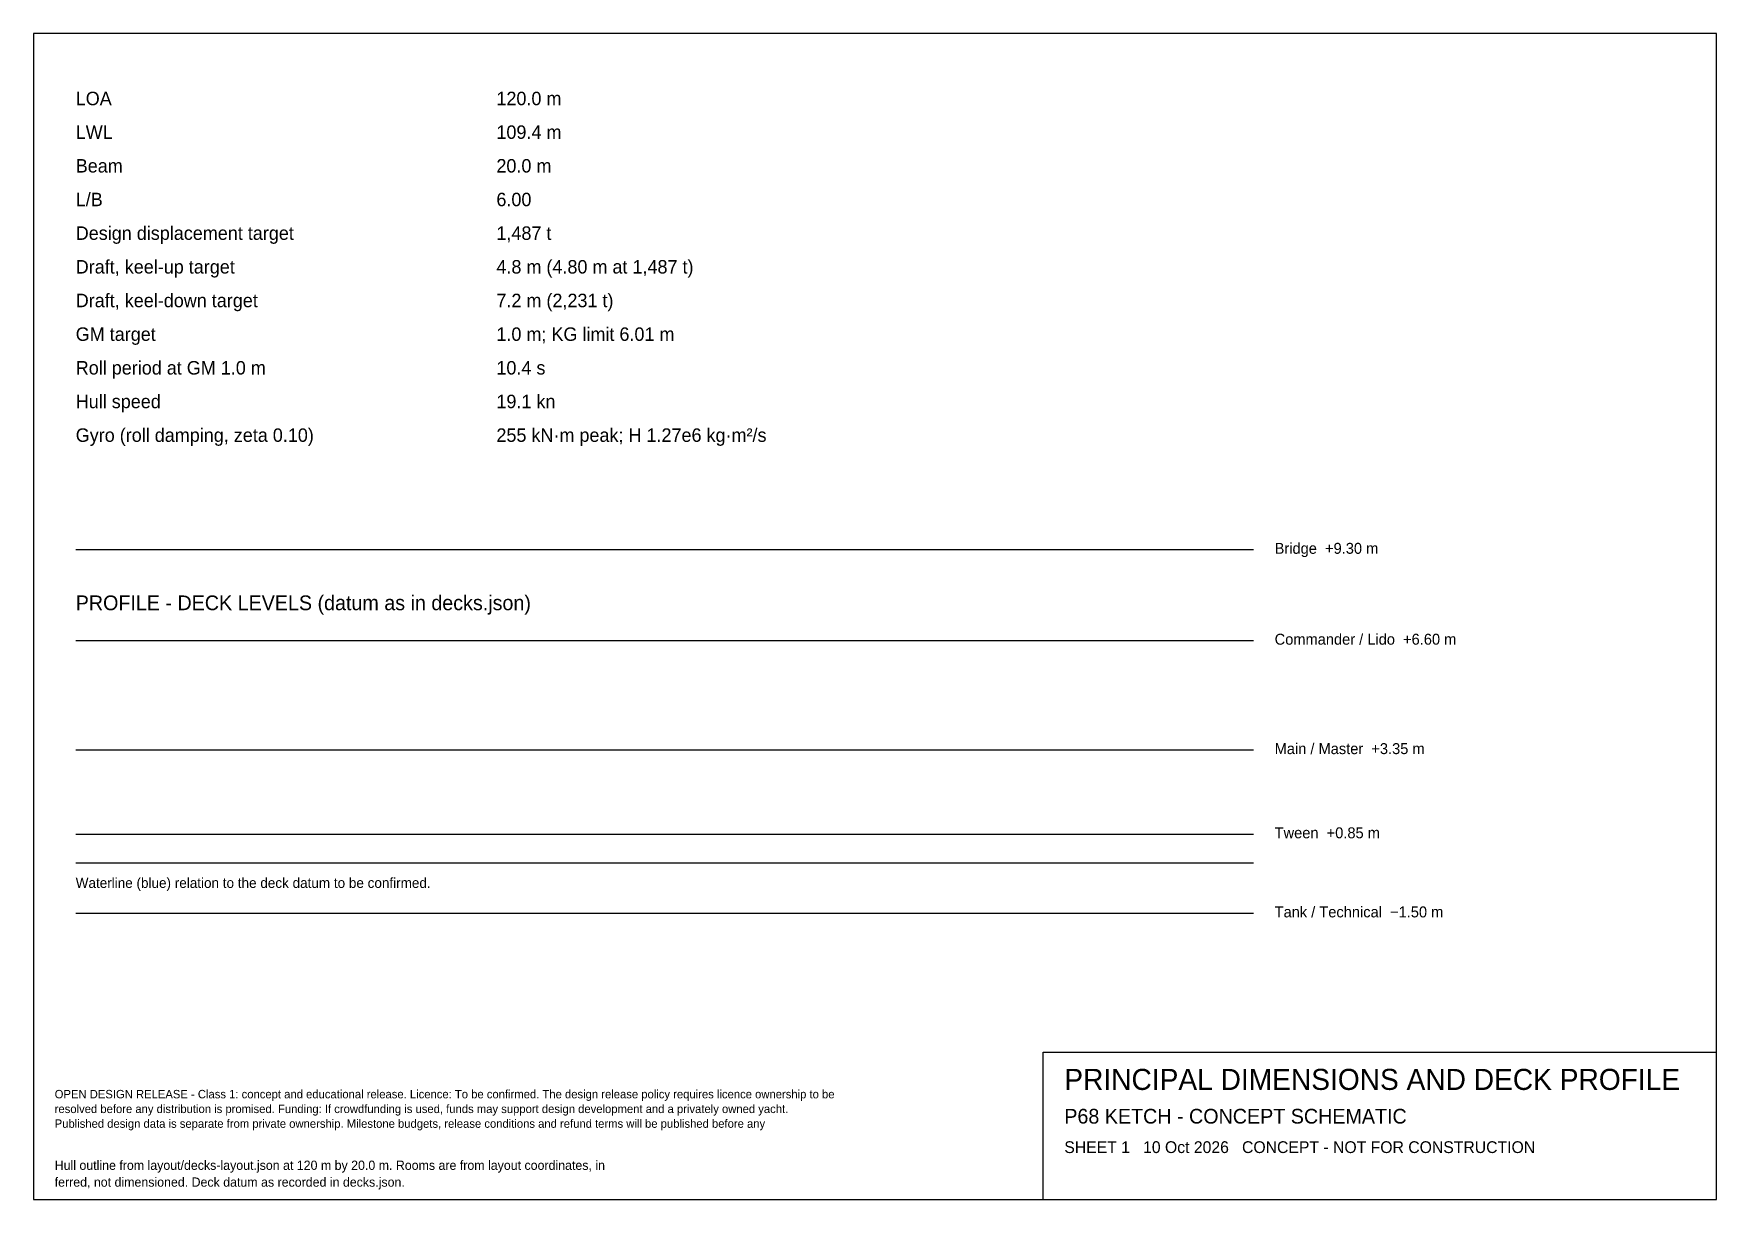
# Paper-space layout 'Layout1' of a CAD drawing. Header units: millimetres. Extents: x 10 to 410, y 10 to 287.
import ezdxf

# ---------------------------------------------------------------- set-up
doc = ezdxf.new("R2010")
doc.units = ezdxf.units.MM
for name, color, linetype in [('DECK', 4, 'Continuous'), ('FRAME', 7, 'Continuous'), ('TEXT', 7, 'Continuous'), ('WATERLINE', 5, 'Continuous')]:
    doc.layers.add(name, color=color, linetype=linetype)

psp = doc.layouts.get("Layout1")

# ---------------------------------------------------------------- linework, layer by layer
at = {"layer": 'DECK'}
for p, q in [((20, 164.4), (300, 164.4)), ((20, 142.8), (300, 142.8)), ((20, 116.8), (300, 116.8)), ((20, 96.8), (300, 96.8)), ((20, 78), (300, 78))]:
    psp.add_line(p, q, dxfattribs=at)
at = {"layer": 'FRAME'}
for points in [[(10, 10), (410, 10), (410, 287), (10, 287), (10, 10)], [(250, 10), (250, 45), (410, 45)]]:
    psp.add_lwpolyline(points, dxfattribs=at)
at = {"layer": 'WATERLINE'}
psp.add_line((20, 90), (300, 90), dxfattribs=at)

# ---------------------------------------------------------------- texts
at = {"layer": 'TEXT'}
for s, height, p in [('LOA', 3.2, (20, 270)), ('120.0 m', 3.2, (120, 270)), ('LWL', 3.2, (20, 262)), ('109.4 m', 3.2, (120, 262)), ('Beam', 3.2, (20, 254)), ('20.0 m', 3.2, (120, 254)), ('L/B', 3.2, (20, 246)), ('6.00', 3.2, (120, 246)), ('Design displacement target', 3.2, (20, 238)), ('1,487 t', 3.2, (120, 238)), ('Draft, keel-up target', 3.2, (20, 230)), ('4.8 m (4.80 m at 1,487 t)', 3.2, (120, 230)), ('Draft, keel-down target', 3.2, (20, 222)), ('7.2 m (2,231 t)', 3.2, (120, 222)), ('GM target', 3.2, (20, 214)), ('1.0 m; KG limit 6.01 m', 3.2, (120, 214)), ('Roll period at GM 1.0 m', 3.2, (20, 206)), ('10.4 s', 3.2, (120, 206)), ('Hull speed', 3.2, (20, 198)), ('19.1 kn', 3.2, (120, 198)), ('Gyro (roll damping, zeta 0.10)', 3.2, (20, 190)), ('255 kN·m peak; H 1.27e6 kg·m²/s', 3.2, (120, 190)), ('Bridge  +9.30 m', 2.6, (305, 163.4)), ('PROFILE - DECK LEVELS (datum as in decks.json)', 3.5, (20, 150)), ('Commander / Lido  +6.60 m', 2.6, (305, 141.8)), ('Main / Master  +3.35 m', 2.6, (305, 115.8)), ('Tween  +0.85 m', 2.6, (305, 95.8)), ('Waterline (blue) relation to the deck datum to be confirmed.', 2.4, (20, 84)), ('Tank / Technical  −1.50 m', 2.6, (305, 77)), ('PRINCIPAL DIMENSIONS AND DECK PROFILE', 5, (255, 36)), ('OPEN DESIGN RELEASE - Class 1: concept and educational release. Licence: To be confirmed. The design release policy requires licence ownership to be', 2, (15, 34)), ('resolved before any distribution is promised. Funding: If crowdfunding is used, funds may support design development and a privately owned yacht.', 2, (15, 30.5)), ('Published design data is separate from private ownership. Milestone budgets, release conditions and refund terms will be published before any', 2, (15, 27)), ('P68 KETCH - CONCEPT SCHEMATIC', 3.5, (255, 28)), ('SHEET 1   10 Oct 2026   CONCEPT - NOT FOR CONSTRUCTION', 2.8, (255, 21)), ('Hull outline from layout/decks-layout.json at 120 m by 20.0 m. Rooms are from layout coordinates, in', 2.2, (15, 17)), ('ferred, not dimensioned. Deck datum as recorded in decks.json.', 2.2, (15, 13))]:
    psp.add_text(s, height=height, dxfattribs=at).set_placement(p)

doc.saveas('drawing.dxf')
